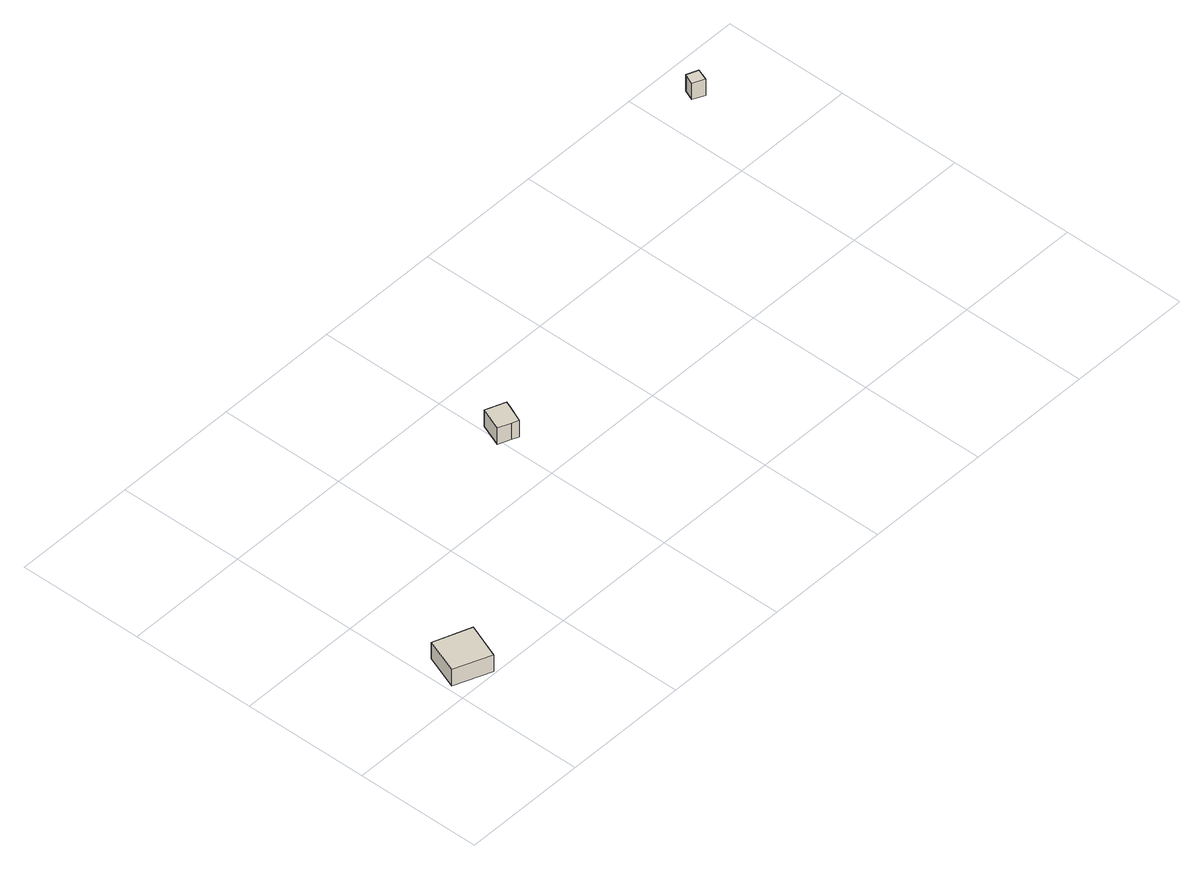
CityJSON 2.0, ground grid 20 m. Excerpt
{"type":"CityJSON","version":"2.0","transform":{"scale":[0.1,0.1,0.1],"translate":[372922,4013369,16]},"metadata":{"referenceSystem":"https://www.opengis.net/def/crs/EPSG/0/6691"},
"CityObjects":{
"building1":{"type":"Building","attributes":{"枝番":1,"利根川水系渡良瀬川洪水浸水想定区域（計画規模）.規模":"L1","利根川水系渡良瀬川洪水浸水想定区域（計画規模）.浸水ランク":"2","利根川水系渡良瀬川洪水浸水想定区域（計画規模）.浸水深":0.75,"利根川水系渡良瀬川洪水浸水想定区域（計画規模）.継続時間":2,"利根川水系渡良瀬川洪水浸水想定区域（想定最大規模）.規模":"L2","利根川水系渡良瀬川洪水浸水想定区域（想定最大規模）.浸水ランク":"2","利根川水系渡良瀬川洪水浸水想定区域（想定最大規模）.浸水深":1.57,"利根川水系渡良瀬川洪水浸水想定区域（想定最大規模）.継続時間":80.8,"利根川水系利根川洪水浸水想定区域（計画規模）.規模":"L1","利根川水系利根川洪水浸水想定区域（計画規模）.浸水ランク":"2","利根川水系利根川洪水浸水想定区域（計画規模）.浸水深":2.4,"利根川水系利根川洪水浸水想定区域（想定最大規模）.規模":"L2","利根川水系利根川洪水浸水想定区域（想定最大規模）.浸水ランク":"3","利根川水系利根川洪水浸水想定区域（想定最大規模）.浸水深":4.63,"usage":"451","BuildingDetails.prefecture":"10","BuildingDetails.city":"10207","BuildingDetails.surveyYear":2016},"geometry":[{"type":"Solid","lod":"1","boundaries":[[[[0,1,2,3]],[[2,4,5,3]],[[1,6,4,2]],[[0,7,6,1]],[[3,5,7,0]],[[4,6,7,5]]]]}]},
"building2":{"type":"Building","attributes":{"枝番":1,"利根川水系渡良瀬川洪水浸水想定区域（計画規模）.規模":"L1","利根川水系渡良瀬川洪水浸水想定区域（計画規模）.浸水ランク":"2","利根川水系渡良瀬川洪水浸水想定区域（計画規模）.浸水深":1.35,"利根川水系渡良瀬川洪水浸水想定区域（計画規模）.継続時間":7.3,"利根川水系渡良瀬川洪水浸水想定区域（想定最大規模）.規模":"L2","利根川水系渡良瀬川洪水浸水想定区域（想定最大規模）.浸水ランク":"2","利根川水系渡良瀬川洪水浸水想定区域（想定最大規模）.浸水深":2.16,"利根川水系渡良瀬川洪水浸水想定区域（想定最大規模）.継続時間":150.7,"利根川水系矢場川洪水浸水想定区域（想定最大規模）.規模":"L2","利根川水系矢場川洪水浸水想定区域（想定最大規模）.浸水ランク":"1","利根川水系矢場川洪水浸水想定区域（想定最大規模）.浸水深":0.49,"利根川水系利根川洪水浸水想定区域（計画規模）.規模":"L1","利根川水系利根川洪水浸水想定区域（計画規模）.浸水ランク":"3","利根川水系利根川洪水浸水想定区域（計画規模）.浸水深":3,"利根川水系利根川洪水浸水想定区域（想定最大規模）.規模":"L2","利根川水系利根川洪水浸水想定区域（想定最大規模）.浸水ランク":"4","利根川水系利根川洪水浸水想定区域（想定最大規模）.浸水深":5.23,"usage":"451","BuildingDetails.prefecture":"10","BuildingDetails.city":"10207","BuildingDetails.surveyYear":2016},"geometry":[{"type":"Solid","lod":"1","boundaries":[[[[8,9,10,11,12,13]],[[12,14,15,13]],[[11,16,14,12]],[[10,17,16,11]],[[9,18,17,10]],[[8,19,18,9]],[[13,15,19,8]],[[14,16,17,18,19,15]]]]}]},
"building3":{"type":"Building","attributes":{"枝番":1,"利根川水系渡良瀬川洪水浸水想定区域（計画規模）.規模":"L1","利根川水系渡良瀬川洪水浸水想定区域（計画規模）.浸水ランク":"2","利根川水系渡良瀬川洪水浸水想定区域（計画規模）.浸水深":0.74,"利根川水系渡良瀬川洪水浸水想定区域（計画規模）.継続時間":3.3,"利根川水系渡良瀬川洪水浸水想定区域（想定最大規模）.規模":"L2","利根川水系渡良瀬川洪水浸水想定区域（想定最大規模）.浸水ランク":"2","利根川水系渡良瀬川洪水浸水想定区域（想定最大規模）.浸水深":1.56,"利根川水系渡良瀬川洪水浸水想定区域（想定最大規模）.継続時間":96.2,"利根川水系利根川洪水浸水想定区域（計画規模）.規模":"L1","利根川水系利根川洪水浸水想定区域（計画規模）.浸水ランク":"2","利根川水系利根川洪水浸水想定区域（計画規模）.浸水深":2.4,"利根川水系利根川洪水浸水想定区域（想定最大規模）.規模":"L2","利根川水系利根川洪水浸水想定区域（想定最大規模）.浸水ランク":"3","利根川水系利根川洪水浸水想定区域（想定最大規模）.浸水深":4.63,"BuildingDetails.prefecture":"10","BuildingDetails.city":"10207"},"geometry":[{"type":"Solid","lod":"1","boundaries":[[[[20,21,22,23]],[[22,24,25,23]],[[21,26,24,22]],[[20,27,26,21]],[[23,25,27,20]],[[24,26,27,25]]]]}]}
},
"vertices":[
[5,24,6],[26,79,6],[85,57,6],[63,1,6],[85,57,36],[63,1,36],[26,79,36],[5,24,36],
[413,283,2],[394,291,2],[408,327,2],[439,315,2],[436,307,2],[424,279,2],[436,307,32],[424,279,32],[439,315,32],[408,327,32],[394,291,32],[413,283,32],
[1056,538,5],[1063,555,5],[1081,548,5],[1074,530,5],[1081,548,35],[1074,530,35],[1063,555,35],[1056,538,35]
]}
